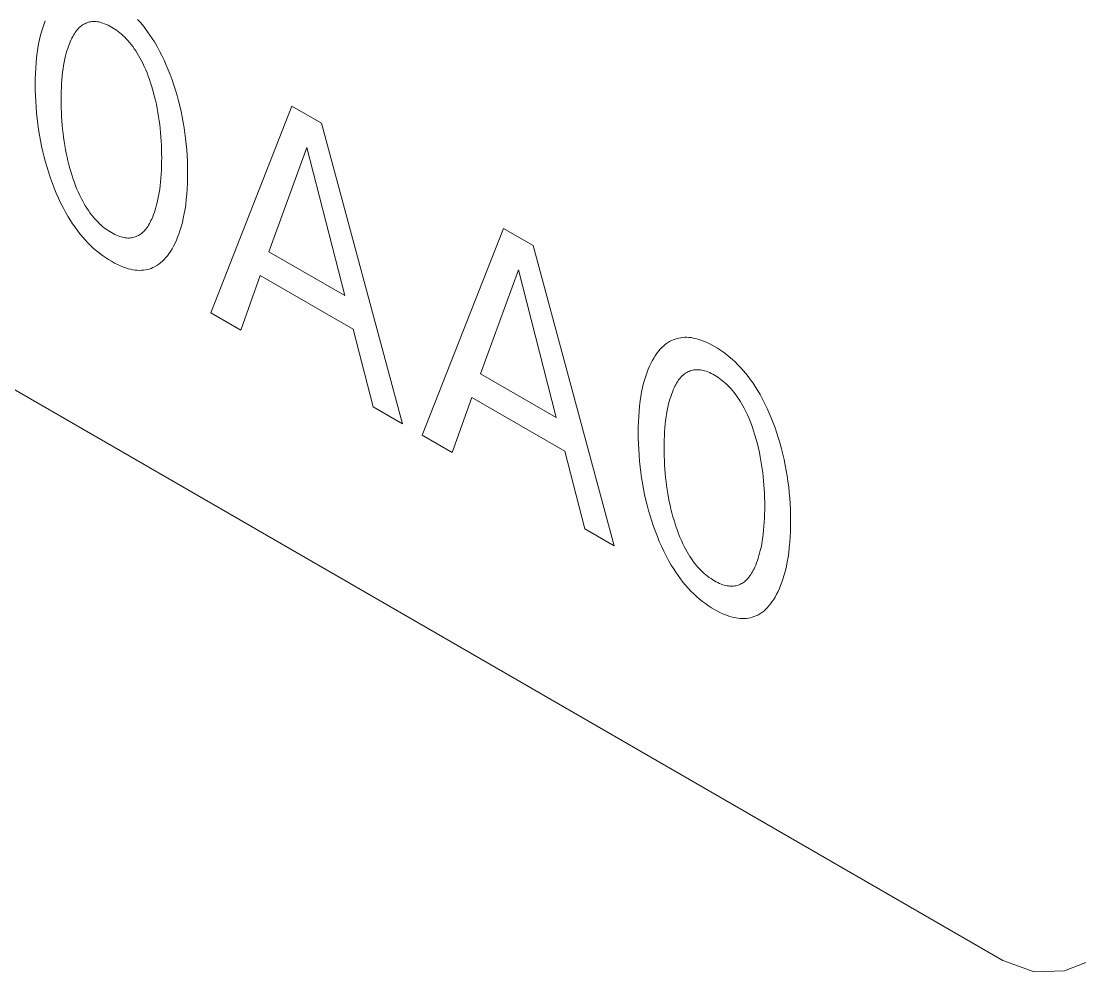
# Model space of a CAD drawing. Header units: inches. Extents: x 67578 to 72421, y -34894 to -31675.
# Drawn here: x 69705.24 to 69713.42, y -33403.04 to -33395.73 of the extents above; entities that cross this region are included whole.
import ezdxf

# ---------------------------------------------------------------- set-up
doc = ezdxf.new("R2010")
doc.units = ezdxf.units.IN
doc.header["$MEASUREMENT"] = 0

# ---------------------------------------------------------------- blocks, each defined once
blk = doc.blocks.new('ET200S')
at = {"lineweight": 0}
for p, q in [((65.7194, -29.0597), (75.6189, -34.7751)), ((71.7916, -31.6475), (72.1833, -30.6489)), ((72.1833, -30.6489), (72.3268, -30.7317)), ((72.3268, -30.7317), (72.7185, -32.1826)), ((72.2557, -30.8487), (72.0731, -31.3517)), ((72.4391, -31.563), (72.2557, -30.8487)), ((72.8139, -32.2377), (73.2056, -31.2391)), ((73.2056, -31.2391), (73.349, -31.3219)), ((72.0731, -31.3517), (72.4391, -31.563)), ((73.349, -31.3219), (73.7407, -32.7728)), ((72.0311, -31.4663), (71.9364, -31.7311)), ((72.4803, -31.7257), (72.0311, -31.4663)), ((73.278, -31.4388), (73.0953, -31.9419)), ((73.4613, -32.1532), (73.278, -31.4388)), ((71.9364, -31.7311), (71.7916, -31.6475)), ((72.5764, -32.1006), (72.4803, -31.7257)), ((73.0953, -31.9419), (73.4613, -32.1532)), ((73.0534, -32.0565), (72.9587, -32.3213)), ((73.5026, -32.3159), (73.0534, -32.0565)), ((72.7185, -32.1826), (72.5764, -32.1006)), ((72.9587, -32.3213), (72.8139, -32.2377)), ((73.5987, -32.6908), (73.5026, -32.3159)), ((73.7407, -32.7728), (73.5987, -32.6908)), ((75.7705, -34.8297), (75.6189, -34.7751)), ((76.0188, -34.7851), (75.9162, -34.8252)), ((75.9162, -34.8252), (75.7705, -34.8297))]:
    blk.add_line(p, q, dxfattribs=at)
for points in [[(71.5968, -31.351), (71.6047, -31.3381), (71.6122, -31.3248), (71.6192, -31.3109), (71.6258, -31.2966), (71.6319, -31.2819), (71.6377, -31.2667), (71.643, -31.2511), (71.6491, -31.2312), (71.6546, -31.2106), (71.6594, -31.1896), (71.6638, -31.168), (71.6675, -31.146), (71.6707, -31.1236), (71.6737, -31.0987), (71.676, -31.0734), (71.6778, -31.0477), (71.6791, -31.0216), (71.6798, -30.9952), (71.68, -30.9685), (71.6797, -30.9419), (71.679, -30.915), (71.6777, -30.8879), (71.6759, -30.8605), (71.6736, -30.8328), (71.6706, -30.8049), (71.6673, -30.7791), (71.6635, -30.7531), (71.6591, -30.727), (71.6542, -30.7006), (71.6486, -30.6741), (71.6424, -30.6474), (71.636, -30.6224), (71.6291, -30.5972), (71.6216, -30.572), (71.6135, -30.5467), (71.6048, -30.5214), (71.5954, -30.4961), (71.5864, -30.4731), (71.5768, -30.4502), (71.5667, -30.4274), (71.5559, -30.4048), (71.5445, -30.3824), (71.5325, -30.3603), (71.5197, -30.3386), (71.5092, -30.3218), (71.4983, -30.3054), (71.4869, -30.2893), (71.4752, -30.2736), (71.4632, -30.2583), (71.4508, -30.2436), (71.4382, -30.2294)], [(70.9922, -30.2371), (70.9867, -30.2513), (70.9815, -30.2659), (70.9753, -30.2854), (70.9698, -30.3055), (70.9648, -30.3261), (70.9604, -30.3472), (70.9566, -30.3688), (70.9533, -30.3908), (70.9503, -30.4153), (70.948, -30.4402), (70.9462, -30.4655), (70.9449, -30.4912), (70.9442, -30.5172), (70.9439, -30.5435), (70.9441, -30.5706), (70.9449, -30.5979), (70.9461, -30.6254), (70.9479, -30.6533), (70.9502, -30.6814), (70.9532, -30.7097), (70.9564, -30.7359), (70.9601, -30.7622), (70.9644, -30.7887), (70.9693, -30.8154), (70.9748, -30.8423), (70.9809, -30.8693), (70.9871, -30.8945), (70.994, -30.9199), (71.0014, -30.9454), (71.0093, -30.9709), (71.0179, -30.9965), (71.0271, -31.0221), (71.0362, -31.0456), (71.0457, -31.0691), (71.0559, -31.0925), (71.0667, -31.1157), (71.0782, -31.1387), (71.0904, -31.1614), (71.1033, -31.1837), (71.1138, -31.2008), (71.1248, -31.2176), (71.1361, -31.234), (71.1479, -31.2501), (71.16, -31.2656), (71.1724, -31.2807), (71.1852, -31.2952), (71.1982, -31.3091), (71.2118, -31.3227), (71.2257, -31.3356), (71.2398, -31.3477), (71.254, -31.3592), (71.2684, -31.37), (71.2828, -31.3801), (71.2974, -31.3896), (71.312, -31.3983), (71.3266, -31.4064), (71.3412, -31.4138), (71.3557, -31.4204), (71.3701, -31.4263), (71.3815, -31.4303), (71.3928, -31.4338), (71.404, -31.4367), (71.4151, -31.439), (71.426, -31.4406), (71.4364, -31.4416), (71.4467, -31.442), (71.4568, -31.4418), (71.4667, -31.4411), (71.4763, -31.4397), (71.4858, -31.4378), (71.495, -31.4354), (71.5039, -31.4324), (71.5126, -31.4289), (71.5209, -31.4249), (71.531, -31.4191), (71.5406, -31.4127), (71.5498, -31.4056), (71.5586, -31.3978), (71.5669, -31.3894), (71.5749, -31.3805), (71.5826, -31.3711), (71.5898, -31.3613), (71.5968, -31.351)], [(71.1171, -30.969), (71.1117, -30.9504), (71.1068, -30.9318), (71.1021, -30.9133), (71.0979, -30.8948), (71.094, -30.8765), (71.0904, -30.8582), (71.0869, -30.8384), (71.0837, -30.8187), (71.0809, -30.7991), (71.0784, -30.7796), (71.0763, -30.7603), (71.0744, -30.7411), (71.0727, -30.7201), (71.0714, -30.6992), (71.0703, -30.6786), (71.0696, -30.6581), (71.0692, -30.6377), (71.0691, -30.6175), (71.0692, -30.5978), (71.0696, -30.5782), (71.0704, -30.5588), (71.0714, -30.5396), (71.0728, -30.5207), (71.0745, -30.5019), (71.0764, -30.4852), (71.0785, -30.4686), (71.0811, -30.4523), (71.0839, -30.4363), (71.0871, -30.4205), (71.0907, -30.4051), (71.0938, -30.3933), (71.0971, -30.3816), (71.1007, -30.3702), (71.1046, -30.359), (71.1087, -30.3481), (71.1131, -30.3375), (71.1178, -30.3271), (71.1214, -30.3198), (71.1251, -30.3127), (71.129, -30.3057), (71.1331, -30.299), (71.1374, -30.2926), (71.1419, -30.2864), (71.1466, -30.2804), (71.1516, -30.2748), (71.1568, -30.2696), (71.1622, -30.2646), (71.1679, -30.2601), (71.1729, -30.2566), (71.1781, -30.2533), (71.1835, -30.2504), (71.1891, -30.2478), (71.1948, -30.2455), (71.2007, -30.2436), (71.2068, -30.2421), (71.213, -30.2409), (71.2194, -30.2402), (71.226, -30.2398), (71.2326, -30.2399), (71.2388, -30.2403), (71.2452, -30.2411), (71.2516, -30.2422), (71.258, -30.2437), (71.2646, -30.2455), (71.2712, -30.2476), (71.2793, -30.2506), (71.2874, -30.2539), (71.2956, -30.2577), (71.3037, -30.2619), (71.312, -30.2665), (71.3202, -30.2714), (71.3284, -30.2767), (71.3365, -30.2823), (71.3446, -30.2883), (71.3527, -30.2946), (71.3606, -30.3013), (71.3685, -30.3083), (71.3762, -30.3157), (71.3838, -30.3234), (71.3913, -30.3314), (71.3994, -30.3408), (71.4073, -30.3506), (71.415, -30.3607), (71.4225, -30.3711), (71.4297, -30.3818), (71.4367, -30.3927), (71.4434, -30.4038), (71.4498, -30.415), (71.456, -30.4264), (71.4638, -30.4417), (71.471, -30.4572), (71.4779, -30.4728), (71.4843, -30.4884), (71.4903, -30.5041), (71.4959, -30.5198), (71.5012, -30.5356), (71.5061, -30.5513), (71.5076, -30.5562)], [(71.5076, -30.5562), (71.5137, -30.5772), (71.5193, -30.5982), (71.5244, -30.6191), (71.529, -30.6399), (71.5332, -30.6606), (71.5368, -30.6801), (71.54, -30.6996), (71.5428, -30.7189), (71.5454, -30.7381), (71.5475, -30.7572), (71.5494, -30.7761), (71.5511, -30.7968), (71.5525, -30.8174), (71.5535, -30.8378), (71.5543, -30.858), (71.5547, -30.8781), (71.5548, -30.898), (71.5547, -30.918), (71.5543, -30.9379), (71.5536, -30.9576), (71.5525, -30.977), (71.5512, -30.9963), (71.5495, -31.0154), (71.5476, -31.0324), (71.5455, -31.0493), (71.543, -31.0659), (71.5402, -31.0822), (71.537, -31.0983), (71.5335, -31.114), (71.5304, -31.1262), (71.5272, -31.1381), (71.5236, -31.1498), (71.5198, -31.1612), (71.5158, -31.1724), (71.5114, -31.1834), (71.5068, -31.194), (71.5032, -31.2016), (71.4995, -31.209), (71.4956, -31.2162), (71.4915, -31.2231), (71.4872, -31.2299), (71.4827, -31.2363), (71.478, -31.2425), (71.473, -31.2484), (71.4678, -31.2539), (71.4623, -31.2591), (71.4566, -31.2639), (71.452, -31.2673), (71.4473, -31.2704), (71.4424, -31.2733), (71.4373, -31.2759), (71.4321, -31.2783), (71.4267, -31.2803), (71.4212, -31.2821), (71.4156, -31.2835), (71.4098, -31.2846), (71.4039, -31.2853), (71.3978, -31.2857), (71.3916, -31.2857), (71.3854, -31.2853), (71.3791, -31.2846), (71.3727, -31.2835), (71.3662, -31.2821), (71.3596, -31.2803), (71.3529, -31.2783), (71.3448, -31.2754), (71.3367, -31.272), (71.3285, -31.2682), (71.3202, -31.264), (71.312, -31.2595), (71.3037, -31.2545), (71.2955, -31.2492), (71.2872, -31.2435), (71.2791, -31.2374), (71.271, -31.231), (71.263, -31.2242), (71.2551, -31.2171), (71.2474, -31.2096), (71.2397, -31.2018), (71.2323, -31.1937), (71.2241, -31.1841), (71.2161, -31.1741), (71.2083, -31.1638), (71.2008, -31.1532), (71.1936, -31.1423), (71.1866, -31.1312), (71.1799, -31.1199), (71.1735, -31.1084), (71.1673, -31.0969), (71.1595, -31.0811), (71.1522, -31.0653), (71.1453, -31.0493), (71.1389, -31.0333), (71.1329, -31.0172), (71.1273, -31.0012), (71.122, -30.9851), (71.1171, -30.969)], [(74.51, -33.0329), (74.5179, -33.02), (74.5254, -33.0067), (74.5324, -32.9928), (74.539, -32.9785), (74.5451, -32.9638), (74.5509, -32.9486), (74.5562, -32.933), (74.5623, -32.913), (74.5677, -32.8925), (74.5726, -32.8714), (74.5769, -32.8499), (74.5807, -32.8279), (74.5839, -32.8055), (74.5869, -32.7806), (74.5892, -32.7553), (74.591, -32.7296), (74.5922, -32.7035), (74.593, -32.6771), (74.5932, -32.6504), (74.5929, -32.6238), (74.5922, -32.5969), (74.5909, -32.5698), (74.5891, -32.5424), (74.5868, -32.5147), (74.5838, -32.4868), (74.5805, -32.461), (74.5767, -32.435), (74.5723, -32.4089), (74.5673, -32.3825), (74.5618, -32.356), (74.5556, -32.3293), (74.5492, -32.3043), (74.5423, -32.2791), (74.5348, -32.2539), (74.5267, -32.2286), (74.5179, -32.2033), (74.5086, -32.178), (74.4996, -32.155), (74.49, -32.1321), (74.4799, -32.1093), (74.4691, -32.0867), (74.4577, -32.0643), (74.4457, -32.0422), (74.4329, -32.0205), (74.4224, -32.0037), (74.4115, -31.9873), (74.4001, -31.9711), (74.3884, -31.9554), (74.3764, -31.9402), (74.364, -31.9254), (74.3513, -31.9112), (74.3384, -31.8976), (74.3248, -31.8843), (74.311, -31.8716), (74.297, -31.8595), (74.2828, -31.8482), (74.2685, -31.8375), (74.2541, -31.8275), (74.2396, -31.8182), (74.2251, -31.8095), (74.2107, -31.8015), (74.1962, -31.7941), (74.1819, -31.7875), (74.1676, -31.7817), (74.1563, -31.7776), (74.1451, -31.7741), (74.134, -31.7712), (74.123, -31.7688), (74.1122, -31.767), (74.1018, -31.7659), (74.0916, -31.7653), (74.0816, -31.7654), (74.0718, -31.766), (74.0622, -31.7671), (74.0528, -31.7688), (74.0436, -31.771), (74.0347, -31.7737), (74.026, -31.777), (74.0177, -31.7807), (74.0076, -31.7861), (73.9981, -31.7921), (73.9889, -31.7988), (73.9801, -31.8061), (73.9717, -31.814), (73.9637, -31.8225), (73.956, -31.8314), (73.9487, -31.8408), (73.9417, -31.8507), (73.9392, -31.8544)], [(73.9392, -31.8544), (73.9316, -31.8664), (73.9244, -31.8789), (73.9177, -31.8918), (73.9114, -31.9052), (73.9054, -31.919), (73.8999, -31.9332), (73.8947, -31.9478), (73.8885, -31.9673), (73.8829, -31.9874), (73.878, -32.008), (73.8736, -32.0291), (73.8698, -32.0507), (73.8665, -32.0727), (73.8635, -32.0972), (73.8611, -32.1221), (73.8593, -32.1474), (73.8581, -32.1731), (73.8574, -32.1991), (73.8571, -32.2254), (73.8573, -32.2524), (73.858, -32.2797), (73.8593, -32.3073), (73.8611, -32.3351), (73.8634, -32.3633), (73.8663, -32.3916), (73.8696, -32.4177), (73.8733, -32.4441), (73.8776, -32.4706), (73.8825, -32.4973), (73.888, -32.5241), (73.8941, -32.5512), (73.9003, -32.5764), (73.9071, -32.6018), (73.9145, -32.6273), (73.9225, -32.6528), (73.9311, -32.6784), (73.9403, -32.704), (73.9493, -32.7275), (73.9589, -32.751), (73.9691, -32.7744), (73.9799, -32.7976), (73.9914, -32.8206), (74.0036, -32.8433), (74.0165, -32.8656), (74.027, -32.8827), (74.0379, -32.8995), (74.0493, -32.9159), (74.0611, -32.932), (74.0732, -32.9475), (74.0856, -32.9626), (74.0984, -32.9771), (74.1114, -32.991), (74.125, -33.0046), (74.1389, -33.0174), (74.1529, -33.0296), (74.1672, -33.0411), (74.1815, -33.0519), (74.196, -33.062), (74.2106, -33.0715), (74.2251, -33.0802), (74.2398, -33.0883), (74.2543, -33.0957), (74.2688, -33.1023), (74.2833, -33.1081), (74.2947, -33.1122), (74.306, -33.1157), (74.3172, -33.1186), (74.3283, -33.1209), (74.3392, -33.1225), (74.3496, -33.1235), (74.3599, -33.1239), (74.37, -33.1237), (74.3799, -33.123), (74.3895, -33.1216), (74.399, -33.1197), (74.4081, -33.1173), (74.4171, -33.1143), (74.4257, -33.1108), (74.4341, -33.1067), (74.4442, -33.101), (74.4538, -33.0946), (74.463, -33.0875), (74.4718, -33.0797), (74.4801, -33.0713), (74.4881, -33.0624), (74.4957, -33.053), (74.503, -33.0431), (74.51, -33.0329)], [(74.0303, -32.6509), (74.0249, -32.6323), (74.0199, -32.6137), (74.0153, -32.5952), (74.0111, -32.5767), (74.0072, -32.5584), (74.0036, -32.5401), (74.0001, -32.5203), (73.9969, -32.5006), (73.9941, -32.481), (73.9916, -32.4615), (73.9894, -32.4422), (73.9876, -32.423), (73.9859, -32.402), (73.9845, -32.3811), (73.9835, -32.3605), (73.9828, -32.34), (73.9824, -32.3196), (73.9823, -32.2994), (73.9824, -32.2797), (73.9828, -32.2601), (73.9835, -32.2407), (73.9846, -32.2215), (73.986, -32.2026), (73.9877, -32.1838), (73.9895, -32.167), (73.9917, -32.1505), (73.9942, -32.1342), (73.9971, -32.1182), (74.0003, -32.1024), (74.0039, -32.087), (74.007, -32.0751), (74.0103, -32.0635), (74.0139, -32.0521), (74.0178, -32.0409), (74.0219, -32.03), (74.0263, -32.0193), (74.031, -32.009), (74.0345, -32.0017), (74.0383, -31.9946), (74.0422, -31.9876), (74.0463, -31.9809), (74.0506, -31.9745), (74.0551, -31.9683), (74.0598, -31.9623), (74.0648, -31.9567), (74.07, -31.9514), (74.0754, -31.9465), (74.0811, -31.942), (74.0861, -31.9384), (74.0913, -31.9352), (74.0967, -31.9323), (74.1023, -31.9297), (74.108, -31.9274), (74.1139, -31.9255), (74.12, -31.924), (74.1262, -31.9228), (74.1326, -31.922), (74.1391, -31.9217), (74.1458, -31.9218), (74.152, -31.9222), (74.1583, -31.923), (74.1647, -31.9241), (74.1712, -31.9256), (74.1778, -31.9274), (74.1844, -31.9295), (74.1925, -31.9325), (74.2006, -31.9358), (74.2087, -31.9396), (74.2169, -31.9438), (74.2251, -31.9483), (74.2333, -31.9533), (74.2415, -31.9586), (74.2497, -31.9642), (74.2578, -31.9702), (74.2658, -31.9765), (74.2738, -31.9832), (74.2816, -31.9902), (74.2894, -31.9976), (74.297, -32.0053), (74.3044, -32.0133), (74.3126, -32.0227), (74.3205, -32.0325), (74.3282, -32.0426), (74.3357, -32.053), (74.3429, -32.0636), (74.3499, -32.0745), (74.3566, -32.0856), (74.363, -32.0969), (74.3692, -32.1083), (74.3769, -32.1236), (74.3842, -32.1391), (74.3911, -32.1547), (74.3975, -32.1703), (74.4035, -32.186), (74.4091, -32.2017), (74.4143, -32.2175), (74.4193, -32.2332), (74.4208, -32.2381)], [(74.4208, -32.2381), (74.4269, -32.2591), (74.4324, -32.2801), (74.4375, -32.301), (74.4422, -32.3218), (74.4464, -32.3425), (74.45, -32.362), (74.4532, -32.3815), (74.456, -32.4008), (74.4585, -32.42), (74.4607, -32.4391), (74.4626, -32.458), (74.4643, -32.4787), (74.4657, -32.4993), (74.4667, -32.5197), (74.4674, -32.5399), (74.4679, -32.56), (74.468, -32.5799), (74.4679, -32.5999), (74.4675, -32.6198), (74.4668, -32.6395), (74.4657, -32.6589), (74.4644, -32.6782), (74.4627, -32.6972), (74.4608, -32.7143), (74.4587, -32.7312), (74.4562, -32.7478), (74.4534, -32.7641), (74.4502, -32.7802), (74.4467, -32.7959), (74.4436, -32.808), (74.4403, -32.82), (74.4368, -32.8317), (74.433, -32.8431), (74.4289, -32.8543), (74.4246, -32.8652), (74.42, -32.8759), (74.4164, -32.8835), (74.4127, -32.8909), (74.4088, -32.898), (74.4047, -32.905), (74.4004, -32.9118), (74.3959, -32.9182), (74.3912, -32.9244), (74.3862, -32.9303), (74.381, -32.9358), (74.3755, -32.941), (74.3698, -32.9458), (74.3652, -32.9492), (74.3604, -32.9523), (74.3555, -32.9552), (74.3505, -32.9578), (74.3453, -32.9602), (74.3399, -32.9622), (74.3344, -32.964), (74.3288, -32.9654), (74.323, -32.9665), (74.3171, -32.9672), (74.311, -32.9676), (74.3048, -32.9676), (74.2986, -32.9672), (74.2923, -32.9665), (74.2859, -32.9654), (74.2793, -32.964), (74.2727, -32.9622), (74.2661, -32.9602), (74.258, -32.9572), (74.2498, -32.9539), (74.2416, -32.9501), (74.2334, -32.9459), (74.2251, -32.9413), (74.2169, -32.9364), (74.2086, -32.9311), (74.2004, -32.9254), (74.1923, -32.9193), (74.1842, -32.9129), (74.1762, -32.9061), (74.1683, -32.899), (74.1605, -32.8915), (74.1529, -32.8837), (74.1455, -32.8756), (74.1372, -32.866), (74.1293, -32.856), (74.1215, -32.8457), (74.114, -32.8351), (74.1068, -32.8242), (74.0998, -32.8131), (74.0931, -32.8018), (74.0867, -32.7903), (74.0805, -32.7788), (74.0727, -32.763), (74.0653, -32.7472), (74.0585, -32.7312), (74.0521, -32.7152), (74.0461, -32.6991), (74.0405, -32.6831), (74.0352, -32.667), (74.0303, -32.6509)]]:
    blk.add_lwpolyline(points, dxfattribs=at)

msp = doc.modelspace()

# ---------------------------------------------------------------- block references
at = {"xscale": 1.59100124616462, "yscale": 1.59100124616462, "zscale": 1.59100124616462}
msp.add_blockref('ET200S', (69592.4787, -33347.6241), dxfattribs=at)

doc.saveas('drawing.dxf')
